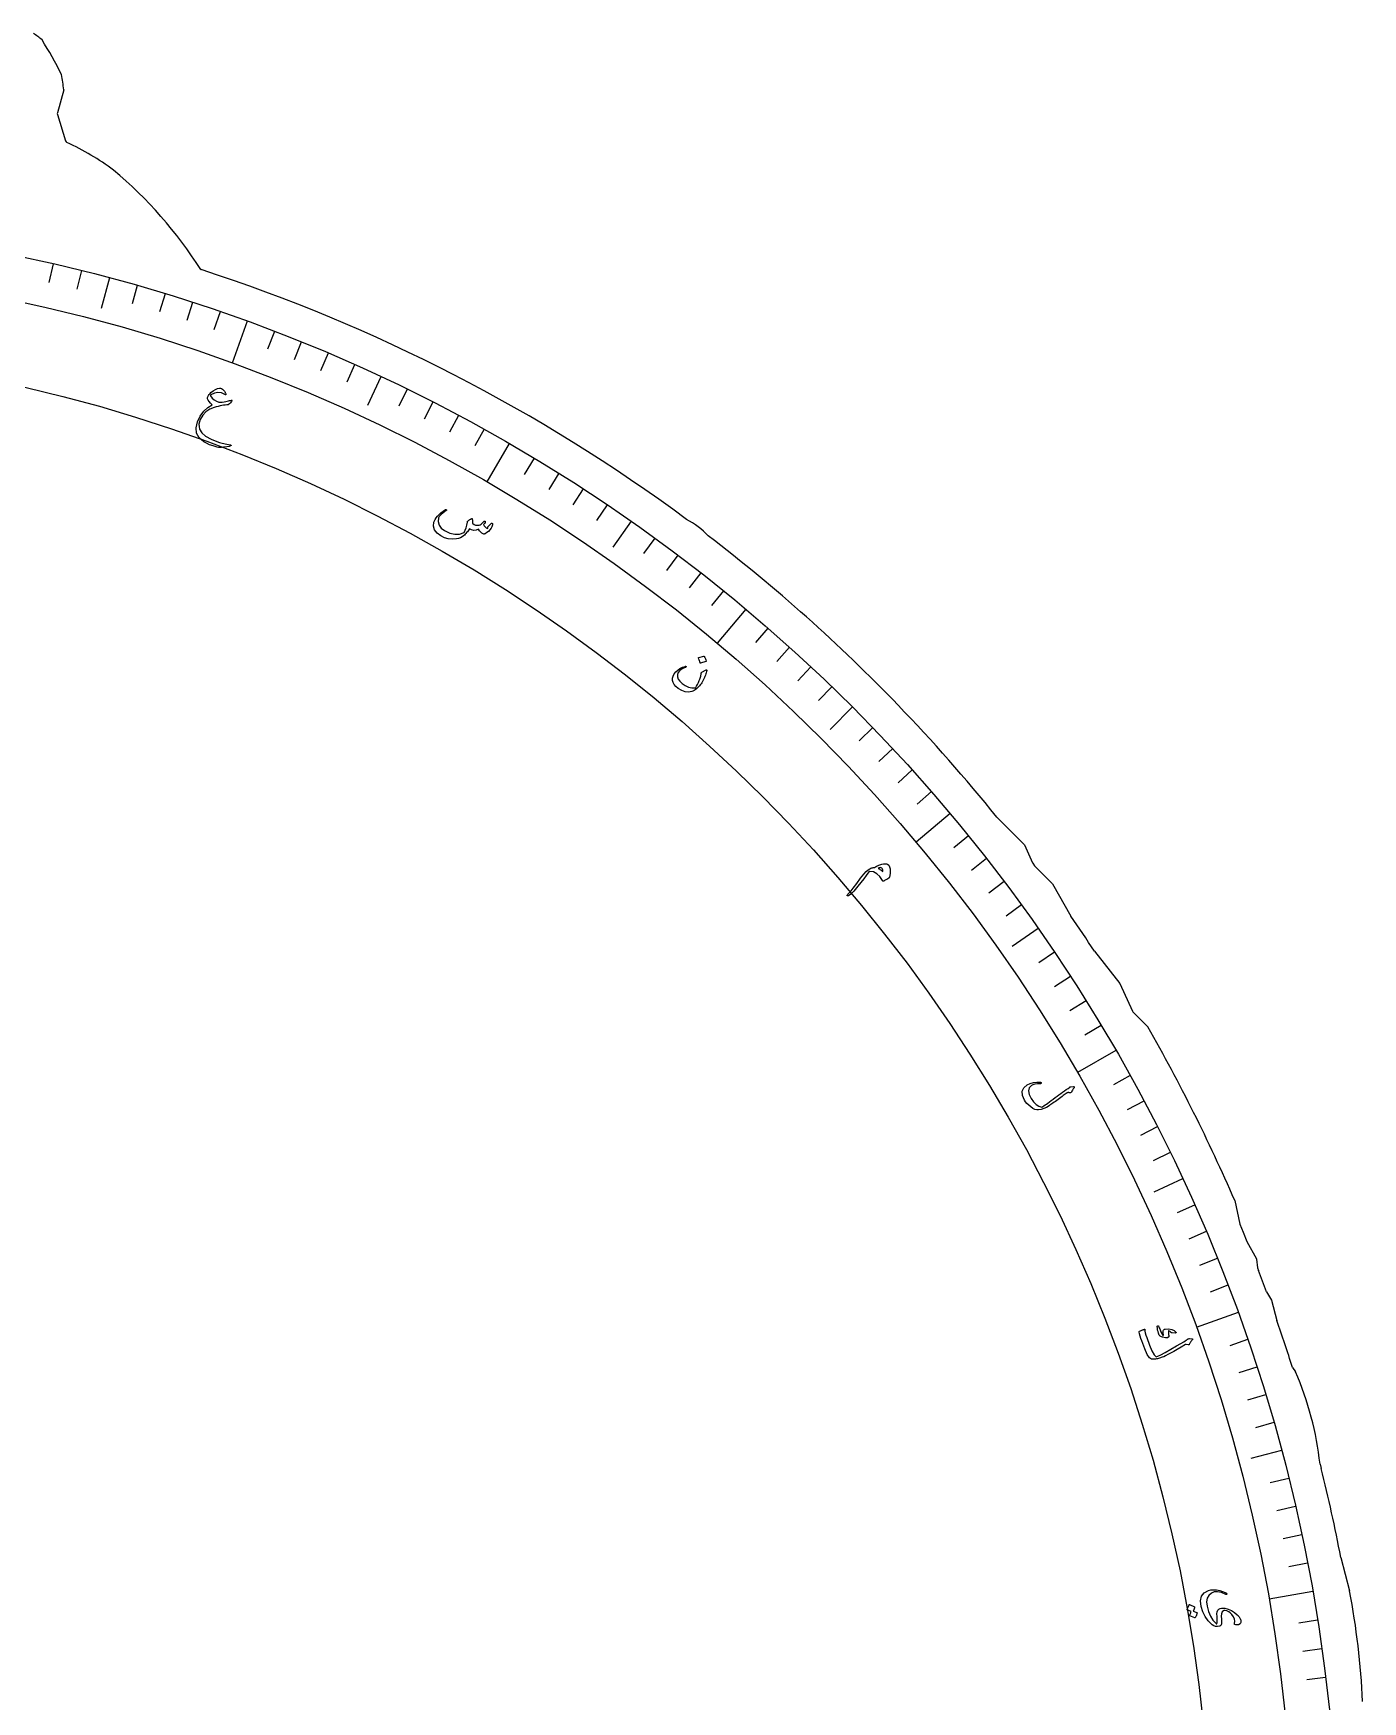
# Model space of a CAD drawing. Header units: millimetres. Extents: x -86 to 86, y -85 to 109.
# Drawn here: x 17.7 to 84.5, y 8.9 to 92.7 of the extents above; entities that cross this region are included whole.
import ezdxf

# ---------------------------------------------------------------- set-up
doc = ezdxf.new("R2010")
doc.units = ezdxf.units.MM
for name, color, linetype in [('CUT_OUTER', 1, 'Continuous'), ('ENGRAVE', 7, 'Continuous'), ('ENGRAVE_FINE', 8, 'Continuous'), ('TEXT', 5, 'Continuous')]:
    doc.layers.add(name, color=color, linetype=linetype)

msp = doc.modelspace()

# ---------------------------------------------------------------- linework, layer by layer
at = {"layer": 'CUT_OUTER'}
for points in [[(19.2634, 89.9096), (19.2625, 89.9059), (18.9478, 88.7523)], [(18.9491, 88.6686), (19.3553, 87.3496)], [(26.147, 80.8785), (26.1672, 80.872)], [(66.1552, 53.3706), (67.5377, 51.9884), (67.54, 51.9859), (67.5415, 51.9828), (67.9454, 51.0726), (67.9607, 51.0524), (68.0567, 50.9238), (68.9539, 50.0266), (68.9561, 50.0241), (68.9579, 50.0213), (69.8757, 48.3976)], [(71.0642, 46.6349), (72.3323, 45.0152), (72.3348, 45.0116), (72.3368, 45.0078), (72.9775, 43.6191)], [(73.0075, 43.5759), (73.7483, 42.8343), (73.7509, 42.8314)], [(78.1106, 34.1139), (78.1114, 34.1108), (78.3663, 32.9193), (78.5298, 32.5281), (78.723, 32.0576), (79.1987, 31.1744), (79.2003, 31.1711), (79.2008, 31.1676), (79.249, 30.7333), (79.3044, 30.5911)], [(79.7053, 29.53), (79.9611, 29.1037), (79.9627, 29.1005), (79.9638, 29.0971), (80.2277, 28.0798)], [(81.0122, 25.7291), (81.1595, 25.508), (81.1613, 25.505)], [(82.3977, 20.8701), (82.4527, 20.6533)], [(83.4448, 16.1837), (83.8852, 14.5035)]]:
    msp.add_lwpolyline(points, dxfattribs=at)
for centre, radius, start, end in [((14.9527, 88.5672), 5.0188, 50.075218, 56.295423), ((1.932, 82.1338), 19.2228, 26.370134, 32.33712), ((11.0298, 89.124), 8.2709, 5.450292, 10.787015), ((19.0925, 88.7128), 0.15, 164.73801, 197.114812), ((19.4986, 87.3938), 0.15, 197.114812, 239.420089), ((13.6425, 74.8071), 13.733, 53.698462, 65.110701), ((7.6636, 69.1099), 21.912, 32.485501, 49.91593), ((0.0032, 0.0077), 84.9916, 53.494836, 72.070763), ((48.7133, 64.7289), 4.0439, 43.296369, 62.759891), ((0.0515, 0.0537), 84.9257, 43.943312, 52.580194), ((0.1367, 0.1262), 84.814, 38.886408, 43.948011), ((3.5018, 2.3632), 80.7754, 33.23567, 34.743674), ((73.1137, 43.6819), 0.15, 204.764242, 224.96808), ((-5.4136, -2.2083), 91.0801, 23.502784, 29.637201), ((4.2445, 1.6223), 80.456, 20.295877, 21.103678), ((1.6087, 0.5363), 83.3043, 17.602953, 19.307473), ((66.5403, 19.1224), 15.9534, 6.289142, 23.58309), ((0.3375, 0.0802), 84.6531, 10.966226, 14.065381), ((44.3456, 7.0297), 40.2398, 2.715158, 10.703769)]:
    msp.add_arc(centre, radius, start, end, dxfattribs=at)
at = {"layer": 'ENGRAVE'}
for points in [[(21.5596, 80.4616), (21.1471, 78.9222)], [(28.4903, 78.2764), (27.7271, 76.1797)], [(35.2041, 75.4954), (34.5306, 74.051)], [(41.65, 72.1399), (40.5344, 70.2076)], [(47.7789, 68.2354), (46.8648, 66.9298)], [(53.5442, 63.8115), (52.11, 62.1023)], [(58.902, 58.902), (57.775, 57.775)], [(63.8115, 53.5442), (62.1023, 52.11)], [(68.2354, 47.7789), (66.9298, 46.8648)], [(72.1399, 41.65), (70.2076, 40.5344)], [(75.4954, 35.2041), (74.051, 34.5306)], [(78.2764, 28.4903), (76.1797, 27.7271)], [(80.4616, 21.5596), (78.9222, 21.1471)], [(82.0345, 14.4649), (79.8371, 14.0774)]]:
    msp.add_lwpolyline(points, dxfattribs=at)
for radius in [83.3, 83.3, 81.0687, 76.925, 76.925]:
    msp.add_circle((0, 0), radius, dxfattribs=at)
at = {"layer": 'ENGRAVE_FINE'}
for points in [[(18.7384, 81.165), (18.5233, 80.2333)], [(20.1521, 80.8256), (19.9208, 79.8978)], [(22.9606, 80.0731), (22.697, 79.1539)], [(24.3546, 79.6602), (24.075, 78.7457)], [(25.7411, 79.223), (25.4456, 78.3136)], [(27.1198, 78.7617), (26.8085, 77.8575)], [(29.8521, 77.7672), (29.5094, 76.8745)], [(31.2047, 77.2344), (30.8465, 76.3478)], [(32.5479, 76.6781), (32.1743, 75.7978)], [(33.8812, 76.0983), (33.4922, 75.2248)], [(36.5163, 74.8695), (36.0971, 74.0101)], [(37.8174, 74.2208), (37.3833, 73.3688)], [(39.107, 73.5495), (38.658, 72.7052)], [(40.3846, 72.8558), (39.921, 72.0195)], [(42.9027, 71.402), (42.4102, 70.5824)], [(44.1423, 70.6424), (43.6355, 69.8315)], [(45.3684, 69.8613), (44.8476, 69.0593)], [(46.5808, 69.0588), (46.046, 68.2661)], [(48.9625, 67.3911), (48.4004, 66.6175)], [(50.1312, 66.5263), (49.5557, 65.7626)], [(51.2846, 65.6413), (50.6959, 64.8878)], [(52.4224, 64.7363), (51.8206, 63.9931)], [(54.6497, 62.8673), (54.0224, 62.1456)], [(55.7386, 61.904), (55.0987, 61.1933)], [(56.8105, 60.9218), (56.1583, 60.2224)], [(57.865, 59.921), (57.2008, 59.2331)], [(59.921, 57.865), (59.2331, 57.2008)], [(60.9218, 56.8105), (60.2224, 56.1583)], [(61.904, 55.7386), (61.1933, 55.0987)], [(62.8673, 54.6497), (62.1456, 54.0224)], [(64.7363, 52.4224), (63.9931, 51.8206)], [(65.6413, 51.2846), (64.8878, 50.6959)], [(66.5263, 50.1312), (65.7626, 49.5557)], [(67.3911, 48.9625), (66.6175, 48.4004)], [(69.0588, 46.5808), (68.2661, 46.046)], [(69.8613, 45.3684), (69.0593, 44.8476)], [(70.6424, 44.1423), (69.8315, 43.6355)], [(71.402, 42.9027), (70.5824, 42.4102)], [(72.8558, 40.3846), (72.0195, 39.921)], [(73.5495, 39.107), (72.7052, 38.658)], [(74.2208, 37.8174), (73.3688, 37.3833)], [(74.8695, 36.5163), (74.0101, 36.0971)], [(76.0983, 33.8812), (75.2248, 33.4922)], [(76.6781, 32.5479), (75.7978, 32.1743)], [(77.2344, 31.2047), (76.3478, 30.8465)], [(77.7672, 29.8521), (76.8745, 29.5094)], [(78.7617, 27.1198), (77.8575, 26.8085)], [(79.223, 25.7411), (78.3136, 25.4456)], [(79.6602, 24.3546), (78.7457, 24.075)], [(80.0731, 22.9606), (79.1539, 22.697)], [(80.8256, 20.1521), (79.8978, 19.9208)], [(81.165, 18.7384), (80.2333, 18.5233)], [(81.4797, 17.319), (80.5443, 17.1202)], [(81.7695, 15.8944), (80.8309, 15.7119)], [(82.2744, 13.031), (81.33, 12.8814)], [(82.4893, 11.5931), (81.5424, 11.46)], [(82.6791, 10.1517), (81.73, 10.0352)]]:
    msp.add_lwpolyline(points, dxfattribs=at)
at = {"layer": 'TEXT'}
for points in [[(27.0961, 74.9269), (27.1464, 74.9226), (27.1959, 74.9038), (27.2447, 74.8706), (27.2927, 74.8229), (27.3158, 74.7947), (27.3364, 74.7673), (27.3546, 74.7405), (27.3703, 74.7144), (27.3836, 74.6892), (27.3947, 74.665), (27.4034, 74.6418), (27.4098, 74.6198), (27.4121, 74.5997), (27.4048, 74.5905), (27.3879, 74.5922), (27.3614, 74.6048), (27.1918, 74.6799), (27.0168, 74.7009), (26.837, 74.6678), (26.6526, 74.5805), (26.6457, 74.573), (26.6425, 74.5638), (26.6433, 74.5527), (26.6479, 74.5398), (26.7255, 74.4227), (26.821, 74.3292), (26.9348, 74.2591), (27.0667, 74.2123), (27.0921, 74.2083), (27.1267, 74.2084), (27.1706, 74.2123), (27.2237, 74.2203), (27.3223, 74.2397), (27.4095, 74.2566), (27.4851, 74.2712), (27.5493, 74.2835), (27.602, 74.2934), (27.6431, 74.301), (27.6727, 74.3064), (27.6908, 74.3095), (27.7144, 74.3083), (27.7236, 74.2981), (27.7183, 74.279), (27.6986, 74.2509), (27.6369, 74.1809), (27.587, 74.1303), (27.5488, 74.099), (27.5224, 74.0871), (27.4526, 74.081), (27.3776, 74.0716), (27.2976, 74.0588), (27.2126, 74.0428), (27.1226, 74.0234), (27.0275, 74.0006), (26.9275, 73.9745), (26.8225, 73.9449), (26.6018, 73.8567), (26.4127, 73.7279), (26.2551, 73.5586), (26.1288, 73.3491), (26.0829, 73.2269), (26.0614, 73.1058), (26.0643, 72.9857), (26.0914, 72.8668), (26.1988, 72.6818), (26.3928, 72.5115), (26.6734, 72.3551), (27.0405, 72.2118), (27.0989, 72.194), (27.1622, 72.1759), (27.2304, 72.1576), (27.3036, 72.139), (27.3815, 72.1203), (27.4642, 72.1018), (27.5516, 72.0834), (27.6437, 72.0652), (27.6593, 72.0611), (27.67, 72.056), (27.6759, 72.0498), (27.6769, 72.0426), (27.6519, 72.0189), (27.5794, 71.9961), (27.4596, 71.9742), (27.2924, 71.9527), (27.1925, 71.944), (27.1071, 71.9415), (27.0362, 71.9454), (26.9798, 71.9558), (26.7771, 72.0142), (26.5974, 72.0783), (26.4406, 72.1483), (26.3066, 72.2242), (26.0741, 72.4249), (25.9433, 72.658), (25.9142, 72.9241), (25.9876, 73.2233), (26.1278, 73.5151), (26.298, 73.7558), (26.4983, 73.9453), (26.729, 74.0832), (26.6415, 74.1674), (26.5736, 74.2452), (26.5253, 74.3166), (26.4967, 74.3818), (26.4912, 74.406), (26.4904, 74.4306), (26.4941, 74.4555), (26.5025, 74.4808), (26.5366, 74.5449), (26.5748, 74.6034), (26.6172, 74.6564), (26.6638, 74.7037), (26.7744, 74.793), (26.8833, 74.86), (26.9906, 74.9046), (27.0961, 74.9269)], [(40.7489, 68.124), (40.7604, 68.1328), (40.7713, 68.1374), (40.7816, 68.138), (40.7912, 68.1345), (40.8015, 68.1265), (40.8086, 68.1169), (40.8124, 68.1057), (40.813, 68.0928), (40.8084, 68.0508), (40.7947, 68.0035), (40.7719, 67.9509), (40.7401, 67.893), (40.6788, 67.804), (40.6087, 67.7265), (40.53, 67.6605), (40.4425, 67.6059), (40.4174, 67.5952), (40.3935, 67.5896), (40.3708, 67.5891), (40.3494, 67.5936), (40.2826, 67.6278), (40.22, 67.6805), (40.1616, 67.7515), (40.1073, 67.841), (39.9863, 67.7887), (39.8713, 67.7743), (39.7623, 67.7976), (39.659, 67.8587), (39.623, 67.8047), (39.5867, 67.7538), (39.5502, 67.7059), (39.5134, 67.661), (39.4763, 67.6188), (39.4386, 67.5789), (39.4003, 67.5414), (39.3613, 67.5062), (39.2841, 67.4468), (39.1991, 67.3999), (39.1066, 67.3653), (39.0065, 67.343), (38.7944, 67.3281), (38.5912, 67.3484), (38.3968, 67.4037), (38.2108, 67.4943), (38.0241, 67.6365), (37.9047, 67.7996), (37.8526, 67.984), (37.868, 68.19), (37.8905, 68.2548), (37.9276, 68.3255), (37.9793, 68.4022), (38.0457, 68.4848), (38.1264, 68.5708), (38.2199, 68.655), (38.326, 68.7373), (38.4449, 68.8178), (38.4534, 68.8223), (38.4617, 68.8242), (38.47, 68.8236), (38.4781, 68.8204), (38.4852, 68.8155), (38.4906, 68.8098), (38.4943, 68.8034), (38.4962, 68.7962), (38.4954, 68.7876), (38.4923, 68.7798), (38.4871, 68.7729), (38.4797, 68.7667), (38.3248, 68.6577), (38.2104, 68.5609), (38.1362, 68.4764), (38.1021, 68.4042), (38.0837, 68.2133), (38.1269, 68.0429), (38.2315, 67.8928), (38.3976, 67.7626), (38.6604, 67.6347), (38.912, 67.5767), (39.1528, 67.5888), (39.3833, 67.6711), (39.4448, 67.7779), (39.4929, 67.9004), (39.5275, 68.0388), (39.5486, 68.1931), (39.5494, 68.2094), (39.5525, 68.2227), (39.5577, 68.233), (39.5652, 68.2402), (39.5967, 68.2615), (39.6265, 68.2814), (39.6545, 68.2999), (39.6809, 68.3169), (39.7053, 68.3321), (39.7276, 68.3452), (39.7478, 68.3562), (39.7659, 68.3651), (39.775, 68.3681), (39.7822, 68.3672), (39.7877, 68.3624), (39.7914, 68.3539), (39.7926, 68.3483), (39.794, 68.3399), (39.7955, 68.3288), (39.7972, 68.3149), (39.7988, 68.2985), (39.7999, 68.2796), (39.8004, 68.2584), (39.8005, 68.2348), (39.8017, 68.1888), (39.8049, 68.154), (39.8103, 68.1304), (39.8177, 68.1181), (39.8833, 68.0719), (39.9591, 68.0432), (40.0453, 68.032), (40.1417, 68.0382), (40.1851, 68.0545), (40.2399, 68.0908), (40.306, 68.1471), (40.3837, 68.2234), (40.3911, 68.2306), (40.3997, 68.2353), (40.4095, 68.2375), (40.4206, 68.2372), (40.4302, 68.2356), (40.4382, 68.2321), (40.4448, 68.2269), (40.4498, 68.2199), (40.4502, 68.1974), (40.4356, 68.1641), (40.4061, 68.12), (40.3616, 68.0651), (40.3957, 68.0007), (40.4401, 67.9453), (40.4947, 67.8989), (40.5595, 67.8615), (40.5702, 67.8813), (40.5771, 67.8984), (40.5802, 67.9129), (40.5794, 67.9248), (40.5775, 67.9367), (40.5783, 67.9469), (40.5817, 67.9556), (40.5877, 67.9628)], [(51.4338, 61.4567), (51.4392, 61.4571), (51.4449, 61.4554), (51.4508, 61.4514), (51.4569, 61.4453), (51.4878, 61.3878), (51.5126, 61.3284), (51.5312, 61.2672), (51.5435, 61.2041), (51.5433, 61.1963), (51.541, 61.1902), (51.5366, 61.1859), (51.5301, 61.1833), (51.268, 61.0988), (51.2602, 61.098), (51.254, 61.1015), (51.2493, 61.1092), (51.2461, 61.1211), (51.2434, 61.1314), (51.2387, 61.1473), (51.2322, 61.1689), (51.2237, 61.196), (51.213, 61.2289), (51.1998, 61.268), (51.1841, 61.3131), (51.1658, 61.3644), (51.164, 61.3719), (51.1645, 61.3774), (51.1675, 61.381), (51.1728, 61.3825)], [(51.5771, 60.7333), (51.5634, 60.677), (51.5475, 60.6194), (51.5296, 60.5606), (51.5095, 60.5006), (51.4867, 60.4393), (51.4608, 60.3767), (51.4316, 60.3127), (51.3993, 60.2475), (51.3652, 60.1841), (51.3289, 60.1234), (51.2902, 60.0654), (51.2493, 60.0101), (51.206, 59.9573), (51.1602, 59.907), (51.1119, 59.859), (51.0612, 59.8134), (51.0037, 59.7691), (50.9457, 59.7323), (50.8871, 59.703), (50.828, 59.6813), (50.667, 59.6542), (50.5, 59.6707), (50.3268, 59.7308), (50.1473, 59.8342), (50.0319, 59.926), (49.9452, 60.024), (49.8874, 60.1282), (49.8584, 60.2387), (49.8591, 60.3492), (49.8857, 60.4572), (49.9382, 60.5626), (50.0168, 60.6655), (50.1175, 60.7601), (50.2298, 60.8381), (50.354, 60.8993), (50.49, 60.9438), (50.5081, 60.9467), (50.5221, 60.9451), (50.5318, 60.939), (50.5373, 60.9284), (50.5391, 60.9145), (50.5327, 60.9023), (50.5183, 60.8919), (50.4958, 60.8831), (50.34, 60.8145), (50.2235, 60.7328), (50.1462, 60.6381), (50.1079, 60.5305), (50.1079, 60.4188), (50.1461, 60.3072), (50.2224, 60.1957), (50.3368, 60.0841), (50.4965, 59.9748), (50.6605, 59.903), (50.829, 59.8686), (51.0022, 59.8717), (51.0069, 59.8731), (51.0122, 59.8763), (51.0182, 59.8816), (51.0248, 59.8888), (51.0714, 59.9502), (51.1171, 60.029), (51.1619, 60.1253), (51.2057, 60.2389), (51.2259, 60.2977), (51.244, 60.3529), (51.2601, 60.4046), (51.2741, 60.4528), (51.2858, 60.4973), (51.2949, 60.5383), (51.3015, 60.5756), (51.3055, 60.6093), (51.3082, 60.6264), (51.3132, 60.64), (51.3204, 60.6503), (51.3297, 60.6572), (51.5476, 60.7704), (51.5628, 60.7749), (51.5728, 60.7702), (51.5776, 60.7563), (51.5771, 60.7333)], [(60.0109, 50.8431), (60.0537, 50.8684), (60.0973, 50.8926), (60.1415, 50.9156), (60.1865, 50.9375), (60.2322, 50.9577), (60.2785, 50.9756), (60.3255, 50.9912), (60.3731, 51.0046), (60.4647, 51.0225), (60.5436, 51.0276), (60.6097, 51.0197), (60.663, 50.999), (60.7222, 50.949), (60.7644, 50.8745), (60.7893, 50.7757), (60.7968, 50.6524), (60.7963, 50.6164), (60.7947, 50.5805), (60.7921, 50.5448), (60.7883, 50.5091), (60.7835, 50.4734), (60.7779, 50.4375), (60.7714, 50.4014), (60.7641, 50.3651), (60.7588, 50.3453), (60.7514, 50.3286), (60.7419, 50.3152), (60.7301, 50.305), (60.6753, 50.273), (60.6261, 50.2447), (60.5825, 50.2201), (60.5447, 50.1991), (60.513, 50.1821), (60.4882, 50.1692), (60.4701, 50.1604), (60.4589, 50.1558), (60.4422, 50.1537), (60.428, 50.157), (60.4162, 50.1658), (60.4068, 50.1802), (60.2807, 50.3836), (60.1334, 50.5288), (59.9653, 50.6159), (59.7766, 50.6446), (59.7584, 50.6424), (59.7428, 50.6369), (59.73, 50.6283), (59.7199, 50.6165), (59.5967, 50.4418), (59.4654, 50.2636), (59.3259, 50.0819), (59.1784, 49.8967), (58.9731, 49.6553), (58.8148, 49.4941), (58.7036, 49.4128), (58.6397, 49.4112), (58.6322, 49.4261), (58.635, 49.4453), (58.6482, 49.469), (58.6718, 49.4969), (58.7246, 49.551), (58.7781, 49.6091), (58.8322, 49.6712), (58.8869, 49.7373), (58.9423, 49.807), (58.9986, 49.8799), (59.0556, 49.956), (59.1135, 50.0353), (59.3074, 50.3014), (59.4672, 50.5049), (59.5932, 50.6457), (59.6856, 50.7234), (59.734, 50.7531), (59.7804, 50.7784), (59.8248, 50.7992), (59.8672, 50.8155), (59.9073, 50.8278), (59.9446, 50.8365), (59.9791, 50.8416), (60.0109, 50.8431)], [(60.2006, 50.7947), (60.228, 50.7806), (60.2555, 50.7647), (60.2834, 50.747), (60.3114, 50.7275), (60.3396, 50.7064), (60.3678, 50.6837), (60.396, 50.6595), (60.4242, 50.6338), (60.4211, 50.7006), (60.4117, 50.7526), (60.3961, 50.79), (60.3743, 50.8126), (60.3364, 50.8293), (60.2948, 50.8319), (60.2495, 50.8204), (60.2006, 50.7947)], [(70.0113, 39.8359), (70.0222, 39.8358), (70.0315, 39.833), (70.0393, 39.8275), (70.0455, 39.8193), (70.049, 39.8095), (70.0488, 39.7995), (70.0448, 39.7891), (70.037, 39.7783), (69.9901, 39.7181), (69.9526, 39.661), (69.9243, 39.607), (69.9053, 39.556), (69.8974, 39.5396), (69.8838, 39.5286), (69.8645, 39.5228), (69.8396, 39.5224), (69.8267, 39.5239), (69.8143, 39.5251), (69.8024, 39.5263), (69.791, 39.5272), (69.7803, 39.5282), (69.7705, 39.5291), (69.7616, 39.5301), (69.7535, 39.5311), (69.7391, 39.5324), (69.7239, 39.5305), (69.7078, 39.5254), (69.6908, 39.5171), (69.6465, 39.4877), (69.5986, 39.455), (69.547, 39.4188), (69.4919, 39.3793), (69.433, 39.3365), (69.3704, 39.2908), (69.3039, 39.242), (69.2337, 39.1902), (69.1642, 39.1374), (69.0985, 39.0884), (69.0367, 39.0431), (68.9787, 39.0016), (68.9245, 38.9635), (68.874, 38.9286), (68.8272, 38.897), (68.7841, 38.8685), (68.6532, 38.7899), (68.5213, 38.7297), (68.3882, 38.6877), (68.2542, 38.6639), (68.1668, 38.665), (68.0726, 38.6898), (67.9715, 38.7382), (67.8635, 38.8101), (67.7593, 38.8951), (67.6711, 38.9803), (67.5989, 39.066), (67.5426, 39.152), (67.4442, 39.3921), (67.4356, 39.6005), (67.5172, 39.7776), (67.6892, 39.9234), (67.8387, 39.996), (68.0005, 40.041), (68.1745, 40.0581), (68.3609, 40.0473), (68.3727, 40.045), (68.3817, 40.0407), (68.3879, 40.0342), (68.3913, 40.0257), (68.393, 40.0156), (68.3926, 40.0068), (68.39, 39.9995), (68.3852, 39.9936), (68.3771, 39.9866), (68.3681, 39.9818), (68.3583, 39.9792), (68.3477, 39.9787), (68.1935, 39.9704), (68.0681, 39.9532), (67.9713, 39.9274), (67.9032, 39.8929), (67.7875, 39.7657), (67.7444, 39.6126), (67.7736, 39.4335), (67.8747, 39.228), (67.997, 39.0608), (68.1292, 38.9347), (68.2716, 38.8498), (68.4242, 38.806), (68.4697, 38.8345), (68.5222, 38.869), (68.5817, 38.9095), (68.6481, 38.9559), (68.7216, 39.0086), (68.8023, 39.0677), (68.89, 39.1334), (68.9848, 39.2056), (69.0834, 39.279), (69.1805, 39.3507), (69.2764, 39.4209), (69.371, 39.4895), (69.4644, 39.5563), (69.5567, 39.6212), (69.6478, 39.6841), (69.7379, 39.7451), (69.8224, 39.8077), (69.833, 39.8131), (69.8436, 39.817), (69.854, 39.8196), (69.8644, 39.8208)], [(75.1626, 27.4814), (75.1639, 27.4756), (75.1635, 27.4701), (75.1614, 27.4647), (75.1575, 27.4596), (75.1534, 27.4568), (75.1487, 27.4547), (75.1433, 27.4531), (75.1373, 27.4522), (74.962, 27.4577), (74.9438, 27.4595), (74.929, 27.463), (74.9177, 27.4681), (74.9099, 27.475), (74.8862, 27.5079), (74.8612, 27.5341), (74.835, 27.5536), (74.8075, 27.5665), (74.7956, 27.5666), (74.7865, 27.557), (74.7801, 27.5377), (74.7764, 27.5087), (74.7769, 27.4904), (74.7778, 27.4716), (74.7793, 27.4524), (74.7814, 27.4328), (74.7841, 27.4127), (74.7875, 27.3917), (74.7916, 27.37), (74.7963, 27.3474), (74.7929, 27.2624), (74.7389, 27.2159), (74.6345, 27.208), (74.4798, 27.2383), (74.4306, 27.256), (74.39, 27.2761), (74.3578, 27.2984), (74.3343, 27.323), (74.3158, 27.3528), (74.2967, 27.3963), (74.277, 27.4535), (74.2566, 27.5245), (74.247, 27.5611), (74.239, 27.5962), (74.2329, 27.6299), (74.2284, 27.6622), (74.2252, 27.6929), (74.2226, 27.7218), (74.2206, 27.7488), (74.2194, 27.7741), (74.2219, 27.7909), (74.227, 27.8042), (74.2346, 27.8138), (74.2449, 27.8199), (74.2569, 27.8224), (74.267, 27.82), (74.2752, 27.8127), (74.2816, 27.8007), (74.2994, 27.7614), (74.3188, 27.7165), (74.3398, 27.666), (74.3625, 27.6099), (74.4048, 27.5053), (74.4416, 27.425), (74.473, 27.3691), (74.4991, 27.3375), (74.5042, 27.334), (74.5097, 27.3332), (74.5154, 27.3348), (74.5214, 27.3391), (74.5246, 27.3432), (74.5267, 27.3493), (74.5276, 27.3574), (74.5273, 27.3676), (74.5165, 27.4592), (74.5136, 27.4981), (74.5154, 27.533), (74.522, 27.5639), (74.5334, 27.5908), (74.5491, 27.6158), (74.5681, 27.6342), (74.5903, 27.646), (74.6158, 27.6511), (74.7982, 27.6582), (74.9502, 27.6323), (75.0717, 27.5733), (75.1626, 27.4814)], [(75.9771, 27.1067), (75.952, 27.079), (75.9289, 27.0511), (75.9076, 27.0231), (75.8881, 26.995), (75.8707, 26.9665), (75.8552, 26.9375), (75.8417, 26.908), (75.8303, 26.8779), (75.8224, 26.8652), (75.8106, 26.8577), (75.7949, 26.8554), (75.7753, 26.8585), (75.6696, 26.8807), (75.6584, 26.8826), (75.6491, 26.8834), (75.6418, 26.8833), (75.6365, 26.8822), (75.419, 26.7506), (75.2218, 26.6334), (75.0448, 26.5307), (74.8883, 26.4423), (74.7522, 26.3685), (74.6368, 26.3094), (74.542, 26.265), (74.468, 26.2352), (74.3261, 26.1852), (74.2802, 26.1719), (74.2334, 26.1607), (74.1856, 26.1515), (74.1369, 26.1445), (74.0872, 26.1398), (74.0364, 26.1375), (73.9845, 26.1376), (73.9316, 26.1401), (73.8323, 26.2026), (73.7179, 26.3767), (73.5875, 26.6624), (73.4399, 27.0592), (73.3983, 27.1849), (73.363, 27.3022), (73.3337, 27.4113), (73.3107, 27.5122), (73.3112, 27.5224), (73.3144, 27.5307), (73.3204, 27.5372), (73.3291, 27.5419), (73.3721, 27.5611), (73.4114, 27.5782), (73.447, 27.5933), (73.4788, 27.6063), (73.5072, 27.6175), (73.5325, 27.6269), (73.5549, 27.6346), (73.5742, 27.6405), (73.5852, 27.6433), (73.5926, 27.6417), (73.5962, 27.6359), (73.5961, 27.6259), (73.6009, 27.5512), (73.6182, 27.4593), (73.6481, 27.35), (73.6903, 27.2232), (73.8277, 26.8489), (73.9516, 26.562), (74.0631, 26.3626), (74.1627, 26.2511), (74.2508, 26.2825), (74.4046, 26.3571), (74.624, 26.4751), (74.9089, 26.6368), (75.1932, 26.8016), (75.4077, 26.9275), (75.5525, 27.0143), (75.6279, 27.0618), (75.6483, 27.0755), (75.6673, 27.0884), (75.685, 27.1004), (75.7015, 27.1114), (75.7164, 27.1216), (75.7296, 27.1307), (75.7412, 27.1388), (75.7511, 27.1459), (75.7733, 27.1596), (75.796, 27.1686), (75.8192, 27.1727), (75.8428, 27.1721), (75.9728, 27.1552), (75.9819, 27.1532), (75.9886, 27.15), (75.9928, 27.1454), (75.9947, 27.1396), (75.9934, 27.1313), (75.99, 27.123), (75.9846, 27.1148), (75.9771, 27.1067)], [(78.098, 12.866), (78.1145, 12.9699), (78.0975, 13.0801), (78.047, 13.1963), (77.963, 13.3184), (77.8899, 13.3924), (77.8079, 13.4503), (77.7169, 13.492), (77.617, 13.5177), (77.5977, 13.5186), (77.5784, 13.5156), (77.5589, 13.5087), (77.5394, 13.4979), (77.483, 13.4388), (77.4481, 13.35), (77.4346, 13.2316), (77.4422, 13.0835), (77.4509, 12.9377), (77.4404, 12.829), (77.4108, 12.7575), (77.3622, 12.7231), (77.252, 12.7021), (77.15, 12.7075), (77.056, 12.7393), (76.9702, 12.7973), (76.7789, 12.9944), (76.6251, 13.212), (76.5085, 13.4504), (76.4291, 13.7099), (76.397, 14.0031), (76.4453, 14.236), (76.5746, 14.409), (76.7853, 14.5222), (76.9075, 14.5496), (77.0444, 14.5572), (77.1959, 14.545), (77.3621, 14.5127), (77.4091, 14.4994), (77.4547, 14.4852), (77.4989, 14.4702), (77.5418, 14.4542), (77.5834, 14.4373), (77.624, 14.4191), (77.6637, 14.3998), (77.7025, 14.3793), (77.7191, 14.3675), (77.7271, 14.3557), (77.7266, 14.3438), (77.7175, 14.332), (77.7049, 14.324), (77.6915, 14.3202), (77.6774, 14.3205), (77.6625, 14.325), (77.4395, 14.4121), (77.2454, 14.4519), (77.0804, 14.4447), (76.9444, 14.391), (76.8121, 14.2753), (76.731, 14.1269), (76.7009, 13.9457), (76.7216, 13.7316), (76.7913, 13.4648), (76.8898, 13.2306), (77.0176, 13.0288), (77.1747, 12.8591), (77.1872, 12.8494), (77.1985, 12.8468), (77.2087, 12.8514), (77.2176, 12.8631), (77.2305, 12.9068), (77.2354, 12.9798), (77.2322, 13.0819), (77.2208, 13.2133), (77.2144, 13.3478), (77.2276, 13.4537), (77.2604, 13.531), (77.3131, 13.5796), (77.3797, 13.6096), (77.452, 13.6273), (77.53, 13.6329), (77.6136, 13.6262), (77.7825, 13.5861), (77.9435, 13.5175), (78.0965, 13.4201), (78.2413, 13.2938), (78.2763, 13.2596), (78.3073, 13.2258), (78.3344, 13.1925), (78.3574, 13.1597), (78.3766, 13.1276), (78.3921, 13.0965), (78.404, 13.0663), (78.4121, 13.037), (78.4206, 12.9188), (78.3818, 12.8391), (78.2957, 12.798), (78.1626, 12.7954), (78.1252, 12.8037), (78.102, 12.8183), (78.093, 12.839), (78.098, 12.866)], [(76.2079, 13.41), (76.2124, 13.4069), (76.2156, 13.4021), (76.2175, 13.3956), (76.2182, 13.3873), (76.2121, 13.3561), (76.2048, 13.3257), (76.1962, 13.2959), (76.1862, 13.267), (76.1748, 13.2385), (76.1618, 13.2104), (76.1471, 13.1825), (76.1308, 13.155), (76.1254, 13.1493), (76.1191, 13.1461), (76.112, 13.1455), (76.1041, 13.1473), (75.8495, 13.2494), (75.8458, 13.2528), (75.8448, 13.2585), (75.8465, 13.2666), (75.8509, 13.2771), (75.8553, 13.2845), (75.8611, 13.2964), (75.8683, 13.3127), (75.8768, 13.3334), (75.8869, 13.3588), (75.8986, 13.3891), (75.912, 13.4242), (75.927, 13.4642), (75.7287, 13.5447), (75.7223, 13.5489), (75.7198, 13.5553), (75.7211, 13.5639), (75.7264, 13.5748), (75.731, 13.5841), (75.7377, 13.5988), (75.7466, 13.6189), (75.7576, 13.6443), (75.7707, 13.6754), (75.7858, 13.7126), (75.8029, 13.756), (75.8221, 13.8054), (75.8257, 13.8108), (75.8299, 13.8137), (75.8345, 13.814), (75.8396, 13.8116), (76.0865, 13.7066), (76.0909, 13.7036), (76.0941, 13.6988), (76.0961, 13.6923), (76.0968, 13.684), (76.0931, 13.6577), (76.0878, 13.6319), (76.0811, 13.6066), (76.073, 13.5818), (76.0636, 13.5576), (76.0531, 13.534), (76.0415, 13.5109), (76.0288, 13.4884)]]:
    msp.add_lwpolyline(points, close=True, dxfattribs=at)

doc.saveas('drawing.dxf')
